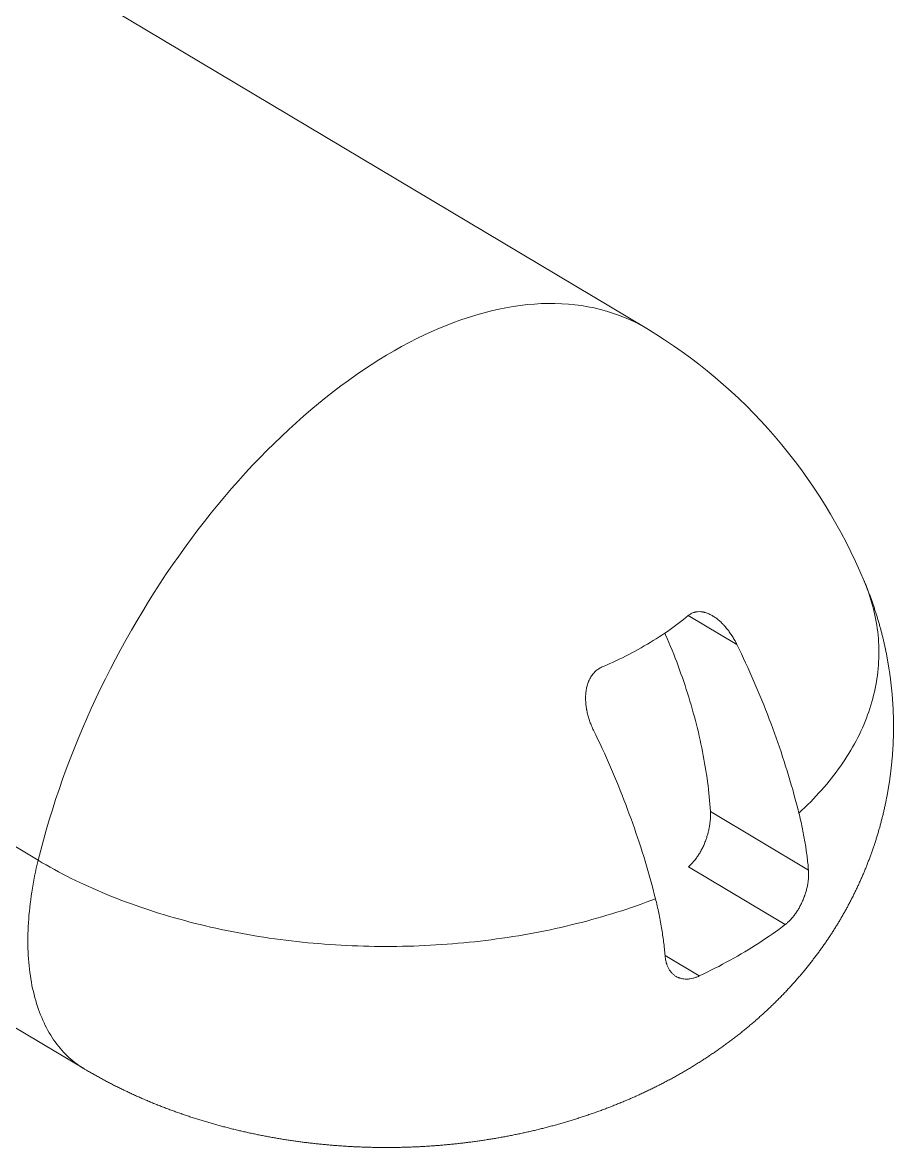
# Model space of a CAD drawing. Header units: millimetres. Extents: x 2680 to 2954, y 1171 to 1387.
# Drawn here: x 2771.9 to 2803.05, y 1170.59 to 1210.81 of the extents above; entities that cross this region are included whole.
import ezdxf

# ---------------------------------------------------------------- set-up
doc = ezdxf.new("R2010")
doc.units = ezdxf.units.MM

msp = doc.modelspace()

# ---------------------------------------------------------------- linework, layer by layer
at = {"color": 7, "linetype": 'Continuous', "lineweight": 15, "extrusion": (-0.253745, -3.38569e-15, 0.967271)}
for p, q in [((2794.222, 1199.868, 31.012), (2732.665, 1236.606, 14.864)), ((2772.458, 1180.861, 25.303), (2710.901, 1217.6, 9.155)), ((2712.535, 1210.152, 9.583), (2774.092, 1173.414, 25.731)), ((2796.499, 1182.609, 31.61), (2800.007, 1180.515, 32.53)), ((2795.712, 1180.63, 31.403), (2799.174, 1178.563, 32.311))]:
    msp.add_line(p, q, dxfattribs=at)
at = {"color": 8, "linetype": 'Continuous', "lineweight": 15, "extrusion": (-0.253745, -3.38569e-15, 0.967271)}
for p, q in [((2795.71, 1189.612, 31.403), (2797.448, 1188.575, 31.858)), ((2794.878, 1177.453, 31.184), (2796.096, 1176.726, 31.504))]:
    msp.add_line(p, q, dxfattribs=at)
at = {"color": 8, "linetype": 'Continuous', "lineweight": 15, "extrusion": (-0.253745, -3.38569e-15, 0.967271), "elevation": -679.023, "flags": 128}
for points in [[(-1199.868, 2710.639), (-1199.978, 2710.441), (-1200.082, 2710.236), (-1200.179, 2710.027), (-1200.269, 2709.814), (-1200.351, 2709.598), (-1200.426, 2709.378), (-1200.494, 2709.154), (-1200.554, 2708.926), (-1200.607, 2708.696), (-1200.653, 2708.462), (-1200.691, 2708.225), (-1200.722, 2707.984), (-1200.745, 2707.741), (-1200.76, 2707.495), (-1200.768, 2707.246), (-1200.769, 2706.995), (-1200.762, 2706.741), (-1200.748, 2706.484), (-1200.726, 2706.225), (-1200.696, 2705.964), (-1200.659, 2705.701), (-1200.615, 2705.436), (-1200.563, 2705.169), (-1200.504, 2704.9), (-1200.437, 2704.629), (-1200.363, 2704.357), (-1200.282, 2704.084), (-1200.193, 2703.809), (-1200.097, 2703.533), (-1199.994, 2703.256), (-1199.884, 2702.978), (-1199.766, 2702.699), (-1199.642, 2702.419), (-1199.51, 2702.139), (-1199.372, 2701.858), (-1199.226, 2701.577), (-1199.074, 2701.296), (-1198.915, 2701.015), (-1198.749, 2700.733), (-1198.577, 2700.452), (-1198.398, 2700.171), (-1198.212, 2699.89), (-1198.02, 2699.61), (-1197.822, 2699.331), (-1197.617, 2699.052), (-1197.407, 2698.774), (-1197.19, 2698.497), (-1196.967, 2698.221), (-1196.738, 2697.946), (-1196.504, 2697.672), (-1196.264, 2697.4), (-1196.018, 2697.13), (-1195.767, 2696.861), (-1195.51, 2696.594), (-1195.249, 2696.328), (-1194.982, 2696.065), (-1194.71, 2695.804), (-1194.433, 2695.545), (-1194.151, 2695.289), (-1193.865, 2695.035), (-1193.574, 2694.783), (-1193.278, 2694.534), (-1192.978, 2694.288), (-1192.675, 2694.045), (-1192.367, 2693.805), (-1192.055, 2693.568), (-1191.739, 2693.334), (-1191.42, 2693.103), (-1191.097, 2692.876), (-1190.771, 2692.652), (-1190.441, 2692.432), (-1190.109, 2692.215), (-1189.773, 2692.002), (-1189.435, 2691.793), (-1189.094, 2691.588), (-1188.751, 2691.387), (-1188.405, 2691.19), (-1188.057, 2690.998), (-1187.706, 2690.809), (-1187.354, 2690.625), (-1187, 2690.446), (-1186.645, 2690.271), (-1186.288, 2690.1), (-1185.93, 2689.934), (-1185.57, 2689.773), (-1185.21, 2689.617), (-1184.848, 2689.466), (-1184.486, 2689.319), (-1184.124, 2689.178), (-1183.761, 2689.041), (-1183.398, 2688.91), (-1183.034, 2688.784), (-1182.671, 2688.663), (-1182.308, 2688.547), (-1181.945, 2688.437), (-1181.583, 2688.332), (-1181.222, 2688.233), (-1180.861, 2688.139)], [(-1190.842, 2718.681), (-1190.794, 2718.702), (-1190.677, 2718.75), (-1190.561, 2718.796), (-1190.444, 2718.839), (-1190.327, 2718.88), (-1190.21, 2718.919), (-1190.092, 2718.956), (-1189.975, 2718.99), (-1189.857, 2719.022), (-1189.738, 2719.052), (-1189.62, 2719.079), (-1189.501, 2719.104), (-1189.383, 2719.126), (-1189.264, 2719.147), (-1189.145, 2719.165), (-1189.026, 2719.18), (-1188.907, 2719.193), (-1188.787, 2719.204), (-1188.668, 2719.213), (-1188.549, 2719.219), (-1188.429, 2719.223), (-1188.31, 2719.224), (-1188.19, 2719.223), (-1188.071, 2719.22), (-1187.951, 2719.215), (-1187.832, 2719.207), (-1187.713, 2719.196), (-1187.594, 2719.184), (-1187.474, 2719.169), (-1187.355, 2719.151), (-1187.237, 2719.132), (-1187.118, 2719.11), (-1186.999, 2719.085), (-1186.881, 2719.059), (-1186.763, 2719.03), (-1186.644, 2718.999), (-1186.527, 2718.965), (-1186.409, 2718.929), (-1186.292, 2718.891), (-1186.175, 2718.85), (-1186.058, 2718.807), (-1185.941, 2718.762), (-1185.825, 2718.715), (-1185.709, 2718.665), (-1185.593, 2718.613), (-1185.478, 2718.559), (-1185.363, 2718.502), (-1185.249, 2718.443), (-1185.135, 2718.382), (-1185.021, 2718.319), (-1184.908, 2718.253), (-1184.795, 2718.186), (-1184.682, 2718.116), (-1184.57, 2718.043), (-1184.459, 2717.969), (-1184.348, 2717.892), (-1184.238, 2717.814), (-1184.128, 2717.733), (-1184.018, 2717.65), (-1183.91, 2717.564), (-1183.801, 2717.477), (-1183.694, 2717.388), (-1183.587, 2717.296), (-1183.48, 2717.202), (-1183.374, 2717.106), (-1183.269, 2717.009), (-1183.164, 2716.909), (-1183.06, 2716.807), (-1182.957, 2716.703), (-1182.855, 2716.597), (-1182.753, 2716.489), (-1182.652, 2716.378), (-1182.551, 2716.266)], [(-1180.861, 2688.139), (-1180.718, 2688.103), (-1180.575, 2688.069), (-1180.433, 2688.037), (-1180.291, 2688.007), (-1180.149, 2687.978), (-1180.008, 2687.951), (-1179.867, 2687.926), (-1179.727, 2687.902), (-1179.588, 2687.881), (-1179.449, 2687.861), (-1179.311, 2687.842), (-1179.173, 2687.826), (-1179.037, 2687.811), (-1178.901, 2687.798), (-1178.765, 2687.787), (-1178.631, 2687.777), (-1178.497, 2687.77), (-1178.365, 2687.764), (-1178.233, 2687.76), (-1178.102, 2687.757), (-1177.973, 2687.757), (-1177.844, 2687.758), (-1177.716, 2687.761), (-1177.59, 2687.765), (-1177.465, 2687.772), (-1177.34, 2687.78), (-1177.217, 2687.79), (-1177.095, 2687.802), (-1176.975, 2687.815), (-1176.855, 2687.831), (-1176.737, 2687.848), (-1176.621, 2687.867), (-1176.506, 2687.887), (-1176.392, 2687.909), (-1176.279, 2687.933), (-1176.168, 2687.959), (-1176.059, 2687.987), (-1175.951, 2688.016), (-1175.844, 2688.047), (-1175.739, 2688.079), (-1175.636, 2688.114), (-1175.534, 2688.15), (-1175.434, 2688.187), (-1175.336, 2688.227), (-1175.239, 2688.268), (-1175.144, 2688.31), (-1175.051, 2688.355), (-1174.959, 2688.401), (-1174.869, 2688.448), (-1174.782, 2688.497), (-1174.696, 2688.548), (-1174.611, 2688.6), (-1174.529, 2688.654), (-1174.448, 2688.709), (-1174.37, 2688.766), (-1174.293, 2688.825), (-1174.219, 2688.885), (-1174.146, 2688.946), (-1174.075, 2689.009), (-1174.007, 2689.074), (-1173.94, 2689.139), (-1173.875, 2689.207), (-1173.813, 2689.275), (-1173.752, 2689.345), (-1173.694, 2689.417), (-1173.638, 2689.49), (-1173.583, 2689.564), (-1173.531, 2689.639), (-1173.481, 2689.716), (-1173.434, 2689.794), (-1173.414, 2689.828)]]:
    msp.add_lwpolyline(points, dxfattribs=at)
at = {"color": 7, "linetype": 'Continuous', "lineweight": 15, "extrusion": (-0.253745, -3.38569e-15, 0.967271), "elevation": -679.023, "flags": 128}
for points in [[(-1187.776, 2708.996), (-1187.828, 2709.122), (-1187.882, 2709.247), (-1187.936, 2709.372), (-1187.991, 2709.495), (-1188.047, 2709.617), (-1188.104, 2709.738), (-1188.162, 2709.857), (-1188.22, 2709.976), (-1188.279, 2710.093), (-1188.339, 2710.21), (-1188.4, 2710.325), (-1188.461, 2710.439), (-1188.524, 2710.551), (-1188.586, 2710.663), (-1188.65, 2710.773), (-1188.714, 2710.882), (-1188.779, 2710.99), (-1188.845, 2711.096), (-1188.912, 2711.201), (-1188.979, 2711.305), (-1189.047, 2711.408), (-1189.115, 2711.509), (-1189.184, 2711.608), (-1189.254, 2711.707), (-1189.324, 2711.804), (-1189.396, 2711.899), (-1189.467, 2711.994), (-1189.54, 2712.086), (-1189.612, 2712.178)], [(-1182.609, 2712.994), (-1182.739, 2712.985), (-1182.869, 2712.975), (-1183, 2712.964), (-1183.132, 2712.951), (-1183.264, 2712.937), (-1183.397, 2712.922), (-1183.53, 2712.906), (-1183.664, 2712.888), (-1183.798, 2712.869), (-1183.933, 2712.849), (-1184.068, 2712.828), (-1184.204, 2712.806), (-1184.339, 2712.782), (-1184.476, 2712.757), (-1184.612, 2712.731), (-1184.749, 2712.703), (-1184.887, 2712.675), (-1185.024, 2712.645), (-1185.162, 2712.614), (-1185.301, 2712.582), (-1185.439, 2712.548), (-1185.578, 2712.513), (-1185.717, 2712.478), (-1185.856, 2712.441), (-1185.995, 2712.402), (-1186.134, 2712.363), (-1186.274, 2712.323), (-1186.414, 2712.281), (-1186.554, 2712.238), (-1186.693, 2712.194), (-1186.833, 2712.149), (-1186.973, 2712.103), (-1187.113, 2712.055), (-1187.253, 2712.007), (-1187.393, 2711.957), (-1187.533, 2711.906), (-1187.673, 2711.854), (-1187.813, 2711.801), (-1187.953, 2711.747), (-1188.093, 2711.692), (-1188.232, 2711.636), (-1188.372, 2711.578), (-1188.511, 2711.52), (-1188.65, 2711.461), (-1188.789, 2711.4), (-1188.928, 2711.338), (-1188.984, 2711.313)], [(-1188.575, 2713.974), (-1188.411, 2714.057), (-1188.246, 2714.138), (-1188.081, 2714.218), (-1187.916, 2714.298), (-1187.75, 2714.376), (-1187.584, 2714.454), (-1187.418, 2714.53), (-1187.252, 2714.605), (-1187.085, 2714.679), (-1186.918, 2714.753), (-1186.751, 2714.825), (-1186.583, 2714.896), (-1186.416, 2714.966), (-1186.248, 2715.035), (-1186.081, 2715.103), (-1185.913, 2715.17), (-1185.745, 2715.235), (-1185.576, 2715.3), (-1185.408, 2715.363), (-1185.24, 2715.426), (-1185.071, 2715.487), (-1184.903, 2715.547), (-1184.735, 2715.606), (-1184.566, 2715.664), (-1184.398, 2715.72), (-1184.23, 2715.776), (-1184.061, 2715.83), (-1183.893, 2715.883), (-1183.725, 2715.935), (-1183.557, 2715.986), (-1183.389, 2716.036), (-1183.221, 2716.084), (-1183.053, 2716.132), (-1182.886, 2716.178), (-1182.718, 2716.223), (-1182.551, 2716.266)], [(-1179.49, 2710.963), (-1179.657, 2710.919), (-1179.824, 2710.874), (-1179.992, 2710.828), (-1180.159, 2710.781), (-1180.327, 2710.733), (-1180.495, 2710.683), (-1180.663, 2710.632), (-1180.831, 2710.58), (-1181, 2710.527), (-1181.168, 2710.472), (-1181.336, 2710.417), (-1181.505, 2710.36), (-1181.673, 2710.302), (-1181.842, 2710.243), (-1182.01, 2710.183), (-1182.178, 2710.122), (-1182.347, 2710.06), (-1182.515, 2709.996), (-1182.683, 2709.932), (-1182.851, 2709.866), (-1183.019, 2709.799), (-1183.187, 2709.732), (-1183.354, 2709.663), (-1183.522, 2709.593), (-1183.689, 2709.522), (-1183.856, 2709.449), (-1184.023, 2709.376), (-1184.19, 2709.302), (-1184.357, 2709.227), (-1184.523, 2709.15), (-1184.689, 2709.073), (-1184.854, 2708.995), (-1185.02, 2708.915), (-1185.185, 2708.835), (-1185.349, 2708.753), (-1185.514, 2708.671)], [(-1179.49, 2710.963), (-1179.425, 2710.789), (-1179.362, 2710.614), (-1179.299, 2710.438), (-1179.238, 2710.26), (-1179.178, 2710.081), (-1179.119, 2709.901), (-1179.061, 2709.72), (-1179.005, 2709.538), (-1178.95, 2709.354), (-1178.895, 2709.17), (-1178.843, 2708.984), (-1178.791, 2708.798), (-1178.74, 2708.61), (-1178.691, 2708.422), (-1178.643, 2708.232), (-1178.597, 2708.042), (-1178.551, 2707.851), (-1178.507, 2707.658), (-1178.464, 2707.465), (-1178.422, 2707.272), (-1178.382, 2707.077), (-1178.343, 2706.881), (-1178.305, 2706.685), (-1178.268, 2706.488), (-1178.233, 2706.291), (-1178.199, 2706.092), (-1178.167, 2705.893), (-1178.135, 2705.694), (-1178.105, 2705.493), (-1178.076, 2705.292), (-1178.049, 2705.091), (-1178.023, 2704.889), (-1177.998, 2704.687), (-1177.975, 2704.484), (-1177.953, 2704.281), (-1177.932, 2704.077), (-1177.913, 2703.873), (-1177.894, 2703.668), (-1177.878, 2703.463), (-1177.862, 2703.258), (-1177.848, 2703.053), (-1177.836, 2702.847), (-1177.824, 2702.641), (-1177.814, 2702.435), (-1177.806, 2702.229), (-1177.798, 2702.022), (-1177.792, 2701.815), (-1177.788, 2701.609), (-1177.785, 2701.402), (-1177.783, 2701.195), (-1177.782, 2700.988), (-1177.783, 2700.781), (-1177.785, 2700.574), (-1177.789, 2700.368), (-1177.794, 2700.161), (-1177.8, 2699.954), (-1177.808, 2699.748), (-1177.817, 2699.542), (-1177.827, 2699.336), (-1177.839, 2699.13), (-1177.852, 2698.924), (-1177.866, 2698.719), (-1177.882, 2698.514), (-1177.899, 2698.309), (-1177.917, 2698.104), (-1177.937, 2697.9), (-1177.958, 2697.697), (-1177.981, 2697.493), (-1178.004, 2697.291), (-1178.03, 2697.088), (-1178.056, 2696.887), (-1178.084, 2696.685), (-1178.113, 2696.485), (-1178.143, 2696.285), (-1178.175, 2696.085), (-1178.208, 2695.886), (-1178.242, 2695.688), (-1178.278, 2695.491), (-1178.315, 2695.294), (-1178.353, 2695.098), (-1178.392, 2694.903), (-1178.433, 2694.708), (-1178.475, 2694.514), (-1178.518, 2694.322), (-1178.563, 2694.13), (-1178.608, 2693.939), (-1178.655, 2693.748), (-1178.704, 2693.559), (-1178.753, 2693.371), (-1178.804, 2693.184), (-1178.856, 2692.997), (-1178.909, 2692.812), (-1178.964, 2692.628), (-1179.019, 2692.445), (-1179.076, 2692.263), (-1179.134, 2692.082), (-1179.193, 2691.902), (-1179.254, 2691.724), (-1179.315, 2691.547), (-1179.378, 2691.37), (-1179.442, 2691.196), (-1179.507, 2691.022), (-1179.573, 2690.85), (-1179.64, 2690.679), (-1179.708, 2690.509), (-1179.778, 2690.341), (-1179.848, 2690.174), (-1179.92, 2690.008), (-1179.993, 2689.844), (-1180.066, 2689.681), (-1180.141, 2689.52), (-1180.217, 2689.361), (-1180.294, 2689.202), (-1180.372, 2689.046), (-1180.451, 2688.891), (-1180.531, 2688.737), (-1180.612, 2688.585), (-1180.694, 2688.435), (-1180.777, 2688.286), (-1180.861, 2688.139)], [(-1178.563, 2715.759), (-1178.478, 2715.643), (-1178.394, 2715.524), (-1178.31, 2715.405), (-1178.227, 2715.284), (-1178.145, 2715.161), (-1178.063, 2715.037), (-1177.982, 2714.912), (-1177.902, 2714.785), (-1177.823, 2714.657), (-1177.744, 2714.527), (-1177.666, 2714.396), (-1177.589, 2714.264), (-1177.513, 2714.131), (-1177.437, 2713.996), (-1177.362, 2713.86), (-1177.288, 2713.722), (-1177.215, 2713.583), (-1177.143, 2713.443), (-1177.071, 2713.302), (-1177.001, 2713.159), (-1176.931, 2713.016), (-1176.862, 2712.871), (-1176.793, 2712.725), (-1176.726, 2712.577)]]:
    msp.add_lwpolyline(points, dxfattribs=at)
at = {"color": 7, "linetype": 'Continuous', "lineweight": 15, "extrusion": (-0.253745, -3.38569e-15, 0.967271)}
msp.add_arc((-1183.197, 2701.015, -679.023), 19.25, 113.4028, 150.0027, dxfattribs=at)
at = {"color": 7, "linetype": 'Continuous', "lineweight": 15}
for points, knots in [([(2774.092, 1173.414, 25.731), (2774.123, 1173.395, 25.74), (2774.201, 1173.349, 25.76), (2774.326, 1173.276, 25.793), (2774.468, 1173.195, 25.83), (2774.611, 1173.116, 25.868), (2774.754, 1173.037, 25.905), (2774.899, 1172.96, 25.943), (2775.045, 1172.884, 25.981), (2775.191, 1172.809, 26.02), (2775.339, 1172.735, 26.059), (2775.487, 1172.663, 26.098), (2775.636, 1172.591, 26.137), (2775.786, 1172.521, 26.176), (2775.937, 1172.452, 26.216), (2776.089, 1172.385, 26.255), (2776.241, 1172.318, 26.295), (2776.395, 1172.253, 26.336), (2776.548, 1172.189, 26.376), (2776.703, 1172.126, 26.416), (2776.858, 1172.065, 26.457), (2777.014, 1172.005, 26.498), (2777.171, 1171.946, 26.539), (2777.328, 1171.888, 26.58), (2777.486, 1171.832, 26.622), (2777.644, 1171.777, 26.663), (2777.803, 1171.723, 26.705), (2777.962, 1171.671, 26.747), (2778.122, 1171.619, 26.789), (2778.282, 1171.569, 26.831), (2778.443, 1171.521, 26.873), (2778.604, 1171.473, 26.915), (2778.766, 1171.427, 26.958), (2778.928, 1171.382, 27), (2779.09, 1171.339, 27.043), (2779.253, 1171.296, 27.085), (2779.416, 1171.255, 27.128), (2779.58, 1171.215, 27.171), (2779.743, 1171.177, 27.214), (2779.907, 1171.14, 27.257), (2780.072, 1171.104, 27.3), (2780.236, 1171.069, 27.343), (2780.401, 1171.035, 27.387), (2780.567, 1171.003, 27.43), (2780.732, 1170.972, 27.473), (2780.898, 1170.942, 27.517), (2781.064, 1170.914, 27.56), (2781.23, 1170.886, 27.604), (2781.396, 1170.86, 27.648), (2781.562, 1170.836, 27.691), (2781.729, 1170.812, 27.735), (2781.896, 1170.79, 27.779), (2782.063, 1170.768, 27.822), (2782.23, 1170.749, 27.866), (2782.397, 1170.73, 27.91), (2782.564, 1170.712, 27.954), (2782.732, 1170.696, 27.998), (2782.899, 1170.681, 28.042), (2783.067, 1170.667, 28.086), (2783.235, 1170.655, 28.13), (2783.402, 1170.643, 28.174), (2783.57, 1170.633, 28.218), (2783.738, 1170.624, 28.262), (2783.906, 1170.616, 28.306), (2784.074, 1170.61, 28.35), (2784.243, 1170.604, 28.394), (2784.411, 1170.6, 28.438), (2784.579, 1170.597, 28.483), (2784.747, 1170.595, 28.527), (2784.915, 1170.595, 28.571), (2785.084, 1170.595, 28.615), (2785.252, 1170.597, 28.659), (2785.42, 1170.6, 28.703), (2785.588, 1170.604, 28.747), (2785.756, 1170.61, 28.791), (2785.924, 1170.616, 28.836), (2786.092, 1170.624, 28.88), (2786.26, 1170.633, 28.924), (2786.428, 1170.644, 28.968), (2786.596, 1170.655, 29.012), (2786.764, 1170.668, 29.056), (2786.932, 1170.682, 29.1), (2787.099, 1170.697, 29.144), (2787.267, 1170.713, 29.188), (2787.434, 1170.731, 29.232), (2787.602, 1170.749, 29.276), (2787.769, 1170.769, 29.319), (2787.936, 1170.791, 29.363), (2788.103, 1170.813, 29.407), (2788.27, 1170.837, 29.451), (2788.436, 1170.862, 29.494), (2788.603, 1170.888, 29.538), (2788.769, 1170.915, 29.582), (2788.935, 1170.944, 29.625), (2789.101, 1170.974, 29.669), (2789.266, 1171.005, 29.712), (2789.432, 1171.037, 29.756), (2789.597, 1171.071, 29.799), (2789.762, 1171.106, 29.842), (2789.926, 1171.142, 29.885), (2790.091, 1171.179, 29.929), (2790.255, 1171.218, 29.972), (2790.419, 1171.258, 30.015), (2790.582, 1171.299, 30.057), (2790.745, 1171.342, 30.1), (2790.908, 1171.385, 30.143), (2791.071, 1171.43, 30.186), (2791.233, 1171.477, 30.228), (2791.394, 1171.524, 30.27), (2791.556, 1171.573, 30.313), (2791.716, 1171.624, 30.355), (2791.877, 1171.675, 30.397), (2792.037, 1171.728, 30.439), (2792.196, 1171.782, 30.481), (2792.355, 1171.838, 30.523), (2792.514, 1171.894, 30.564), (2792.671, 1171.952, 30.606), (2792.829, 1172.012, 30.647), (2792.985, 1172.072, 30.688), (2793.142, 1172.134, 30.729), (2793.297, 1172.198, 30.77), (2793.452, 1172.262, 30.81), (2793.606, 1172.328, 30.851), (2793.759, 1172.395, 30.891), (2793.912, 1172.463, 30.931), (2794.064, 1172.533, 30.971), (2794.215, 1172.604, 31.01), (2794.365, 1172.676, 31.05), (2794.515, 1172.749, 31.089), (2794.664, 1172.824, 31.128), (2794.811, 1172.9, 31.167), (2794.958, 1172.977, 31.205), (2795.104, 1173.055, 31.244), (2795.249, 1173.135, 31.282), (2795.393, 1173.216, 31.319), (2795.536, 1173.298, 31.357), (2795.678, 1173.381, 31.394), (2795.819, 1173.465, 31.431), (2795.959, 1173.551, 31.468), (2796.097, 1173.637, 31.504), (2796.235, 1173.725, 31.54), (2796.372, 1173.814, 31.576), (2796.507, 1173.904, 31.612), (2796.641, 1173.995, 31.647), (2796.774, 1174.087, 31.682), (2796.906, 1174.18, 31.716), (2797.037, 1174.274, 31.751), (2797.166, 1174.37, 31.785), (2797.294, 1174.466, 31.818), (2797.421, 1174.563, 31.851), (2797.547, 1174.662, 31.884), (2797.671, 1174.761, 31.917), (2797.794, 1174.861, 31.949), (2797.916, 1174.963, 31.981), (2798.036, 1175.065, 32.013), (2798.155, 1175.168, 32.044), (2798.273, 1175.272, 32.075), (2798.389, 1175.377, 32.105), (2798.504, 1175.483, 32.136), (2798.618, 1175.59, 32.166), (2798.731, 1175.698, 32.195), (2798.842, 1175.806, 32.224), (2798.951, 1175.916, 32.253), (2799.059, 1176.026, 32.281), (2799.166, 1176.137, 32.309), (2799.272, 1176.249, 32.337), (2799.376, 1176.362, 32.364), (2799.479, 1176.476, 32.391), (2799.58, 1176.59, 32.418), (2799.68, 1176.705, 32.444), (2799.778, 1176.821, 32.47), (2799.876, 1176.938, 32.495), (2799.971, 1177.055, 32.52), (2800.065, 1177.174, 32.545), (2800.158, 1177.293, 32.57), (2800.25, 1177.412, 32.594), (2800.34, 1177.533, 32.617), (2800.428, 1177.654, 32.64), (2800.516, 1177.776, 32.663), (2800.601, 1177.898, 32.686), (2800.686, 1178.021, 32.708), (2800.769, 1178.145, 32.73), (2800.85, 1178.27, 32.751), (2800.93, 1178.395, 32.772), (2801.009, 1178.521, 32.793), (2801.086, 1178.647, 32.813), (2801.161, 1178.774, 32.833), (2801.236, 1178.902, 32.852), (2801.308, 1179.03, 32.871), (2801.38, 1179.159, 32.89), (2801.45, 1179.289, 32.908), (2801.518, 1179.419, 32.926), (2801.585, 1179.549, 32.944), (2801.65, 1179.68, 32.961), (2801.714, 1179.812, 32.978), (2801.777, 1179.944, 32.994), (2801.838, 1180.077, 33.01), (2801.898, 1180.21, 33.026), (2801.956, 1180.343, 33.041), (2802.012, 1180.477, 33.056), (2802.068, 1180.612, 33.07), (2802.121, 1180.747, 33.084), (2802.173, 1180.883, 33.098), (2802.224, 1181.018, 33.111), (2802.273, 1181.155, 33.124), (2802.321, 1181.291, 33.137), (2802.367, 1181.429, 33.149), (2802.412, 1181.566, 33.161), (2802.455, 1181.704, 33.172), (2802.497, 1181.842, 33.183), (2802.537, 1181.981, 33.194), (2802.576, 1182.12, 33.204), (2802.613, 1182.259, 33.213), (2802.649, 1182.398, 33.223), (2802.683, 1182.538, 33.232), (2802.715, 1182.678, 33.24), (2802.747, 1182.819, 33.248), (2802.776, 1182.959, 33.256), (2802.804, 1183.1, 33.264), (2802.831, 1183.241, 33.271), (2802.856, 1183.383, 33.277), (2802.879, 1183.524, 33.283), (2802.901, 1183.666, 33.289), (2802.922, 1183.808, 33.294), (2802.941, 1183.95, 33.299), (2802.958, 1184.092, 33.304), (2802.974, 1184.234, 33.308), (2802.988, 1184.376, 33.312), (2803.001, 1184.519, 33.315), (2803.013, 1184.662, 33.318), (2803.022, 1184.804, 33.321), (2803.031, 1184.947, 33.323), (2803.037, 1185.09, 33.325), (2803.043, 1185.233, 33.326), (2803.046, 1185.375, 33.327), (2803.048, 1185.518, 33.328), (2803.049, 1185.661, 33.328), (2803.048, 1185.804, 33.328), (2803.046, 1185.947, 33.327), (2803.042, 1186.089, 33.326), (2803.036, 1186.232, 33.324), (2803.029, 1186.375, 33.323), (2803.02, 1186.517, 33.32), (2803.01, 1186.66, 33.318), (2802.999, 1186.802, 33.315), (2802.986, 1186.944, 33.311), (2802.971, 1187.086, 33.307), (2802.955, 1187.228, 33.303), (2802.937, 1187.37, 33.299), (2802.918, 1187.511, 33.294), (2802.897, 1187.653, 33.288), (2802.875, 1187.794, 33.282), (2802.852, 1187.934, 33.276), (2802.826, 1188.075, 33.269), (2802.8, 1188.216, 33.262), (2802.771, 1188.356, 33.255), (2802.742, 1188.495, 33.247), (2802.711, 1188.635, 33.239), (2802.678, 1188.774, 33.23), (2802.644, 1188.913, 33.222), (2802.608, 1189.052, 33.212), (2802.571, 1189.19, 33.202), (2802.532, 1189.328, 33.192), (2802.492, 1189.466, 33.182), (2802.451, 1189.603, 33.171), (2802.408, 1189.74, 33.16), (2802.363, 1189.876, 33.148), (2802.317, 1190.012, 33.136), (2802.27, 1190.148, 33.123), (2802.221, 1190.283, 33.111), (2802.17, 1190.418, 33.097), (2802.119, 1190.552, 33.084), (2802.065, 1190.686, 33.07), (2802.026, 1190.783, 33.059), (2802.004, 1190.835, 33.054), (2802, 1190.843, 33.053)], [0, 0, 0, 0, 0.002585, 0.006451, 0.01032, 0.014195, 0.018076, 0.021961, 0.025852, 0.029747, 0.033646, 0.037548, 0.041454, 0.045363, 0.049275, 0.053189, 0.057105, 0.061022, 0.064941, 0.06886, 0.07278, 0.0767, 0.080621, 0.08454, 0.08846, 0.092378, 0.096295, 0.100211, 0.104125, 0.108038, 0.111948, 0.115857, 0.119763, 0.123668, 0.12757, 0.131469, 0.135366, 0.13926, 0.143152, 0.14704, 0.150927, 0.15481, 0.158691, 0.162569, 0.166444, 0.170317, 0.174187, 0.178054, 0.181919, 0.185782, 0.189642, 0.1935, 0.197356, 0.201209, 0.205061, 0.208911, 0.212759, 0.216605, 0.22045, 0.224293, 0.228135, 0.231976, 0.235816, 0.239655, 0.243493, 0.247331, 0.251168, 0.255005, 0.258841, 0.262678, 0.266514, 0.270351, 0.274188, 0.278026, 0.281864, 0.285703, 0.289543, 0.293383, 0.297226, 0.301069, 0.304914, 0.30876, 0.312608, 0.316458, 0.32031, 0.324164, 0.328021, 0.331879, 0.33574, 0.339604, 0.34347, 0.347339, 0.351211, 0.355086, 0.358963, 0.362844, 0.366728, 0.370614, 0.374504, 0.378398, 0.382294, 0.386194, 0.390097, 0.394003, 0.397912, 0.401824, 0.40574, 0.409658, 0.413579, 0.417503, 0.42143, 0.425359, 0.429291, 0.433225, 0.437161, 0.441099, 0.445038, 0.448979, 0.452921, 0.456864, 0.460807, 0.464751, 0.468695, 0.472638, 0.476581, 0.480522, 0.484462, 0.4884, 0.492336, 0.496269, 0.500199, 0.504126, 0.508049, 0.511968, 0.515882, 0.519792, 0.523696, 0.527595, 0.531487, 0.535374, 0.539253, 0.543126, 0.546991, 0.550849, 0.554699, 0.55854, 0.562374, 0.566198, 0.570014, 0.573821, 0.577619, 0.581408, 0.585187, 0.588956, 0.592716, 0.596466, 0.600207, 0.603937, 0.607658, 0.611369, 0.61507, 0.618762, 0.622443, 0.626115, 0.629777, 0.63343, 0.637073, 0.640706, 0.64433, 0.647945, 0.651551, 0.655148, 0.658736, 0.662315, 0.665885, 0.669447, 0.673, 0.676546, 0.680083, 0.683612, 0.687134, 0.690648, 0.694154, 0.697653, 0.701145, 0.70463, 0.708108, 0.711579, 0.715044, 0.718502, 0.721954, 0.7254, 0.72884, 0.732274, 0.735703, 0.739126, 0.742544, 0.745956, 0.749364, 0.752766, 0.756164, 0.759557, 0.762946, 0.76633, 0.76971, 0.773086, 0.776458, 0.779826, 0.78319, 0.786551, 0.789909, 0.793263, 0.796613, 0.799961, 0.803306, 0.806648, 0.809987, 0.813323, 0.816658, 0.819989, 0.823319, 0.826646, 0.829971, 0.833294, 0.836616, 0.839936, 0.843254, 0.846571, 0.849886, 0.8532, 0.856513, 0.859825, 0.863136, 0.866446, 0.869755, 0.873064, 0.876372, 0.87968, 0.882987, 0.886294, 0.889601, 0.892908, 0.896215, 0.899523, 0.90283, 0.906138, 0.909447, 0.912756, 0.916066, 0.919377, 0.922689, 0.926001, 0.929315, 0.93263, 0.935947, 0.939265, 0.942585, 0.945907, 0.94923, 0.952555, 0.955883, 0.959213, 0.962545, 0.965879, 0.969217, 0.972556, 0.975899, 0.979245, 0.982594, 0.985946, 0.989301, 0.99266, 0.996023, 0.99939, 1, 1, 1, 1]), ([(2795.71, 1189.612, 31.403), (2795.742, 1189.639, 31.411), (2795.775, 1189.661, 31.42), (2795.845, 1189.699, 31.438), (2795.881, 1189.715, 31.448), (2795.929, 1189.729, 31.46), (2795.939, 1189.731, 31.463), (2795.954, 1189.735, 31.467), (2795.959, 1189.736, 31.468), (2795.969, 1189.738, 31.47), (2795.974, 1189.739, 31.472), (2795.998, 1189.744, 31.478), (2796.019, 1189.747, 31.484), (2796.079, 1189.752, 31.499), (2796.12, 1189.752, 31.51), (2796.183, 1189.746, 31.527), (2796.204, 1189.743, 31.532), (2796.231, 1189.739, 31.539), (2796.236, 1189.738, 31.541), (2796.247, 1189.735, 31.543), (2796.252, 1189.734, 31.545), (2796.268, 1189.731, 31.549), (2796.279, 1189.728, 31.552), (2796.332, 1189.714, 31.566), (2796.375, 1189.7, 31.577), (2796.459, 1189.666, 31.599), (2796.501, 1189.645, 31.61), (2796.553, 1189.616, 31.624), (2796.563, 1189.61, 31.626), (2796.584, 1189.598, 31.632), (2796.594, 1189.592, 31.635), (2796.625, 1189.573, 31.643), (2796.645, 1189.56, 31.648), (2796.705, 1189.518, 31.664), (2796.744, 1189.488, 31.674), (2796.821, 1189.425, 31.694), (2796.858, 1189.391, 31.704), (2796.914, 1189.338, 31.718), (2796.932, 1189.319, 31.723), (2796.959, 1189.291, 31.73), (2796.968, 1189.282, 31.733), (2796.986, 1189.263, 31.737), (2796.994, 1189.253, 31.74), (2797.038, 1189.205, 31.751), (2797.072, 1189.164, 31.76), (2797.138, 1189.082, 31.777), (2797.169, 1189.04, 31.785), (2797.231, 1188.953, 31.801), (2797.26, 1188.908, 31.809), (2797.317, 1188.816, 31.824), (2797.345, 1188.77, 31.831), (2797.378, 1188.71, 31.84), (2797.385, 1188.698, 31.842), (2797.398, 1188.673, 31.845), (2797.404, 1188.661, 31.847), (2797.423, 1188.625, 31.852), (2797.436, 1188.6, 31.855), (2797.448, 1188.575, 31.858)], [0, 0, 0, 0, 0.0625, 0.0625, 0.125, 0.125, 0.140625, 0.140625, 0.148438, 0.148438, 0.15625, 0.15625, 0.1875, 0.1875, 0.25, 0.25, 0.28125, 0.28125, 0.289063, 0.289063, 0.296875, 0.296875, 0.3125, 0.3125, 0.375, 0.375, 0.4375, 0.4375, 0.453125, 0.453125, 0.46875, 0.46875, 0.5, 0.5, 0.5625, 0.5625, 0.625, 0.625, 0.65625, 0.65625, 0.671875, 0.671875, 0.6875, 0.6875, 0.75, 0.75, 0.8125, 0.8125, 0.875, 0.875, 0.9375, 0.9375, 0.953125, 0.953125, 0.96875, 0.96875, 1, 1, 1, 1]), ([(2792.318, 1185.514, 30.513), (2792.294, 1185.563, 30.506), (2792.271, 1185.613, 30.5), (2792.228, 1185.715, 30.489), (2792.208, 1185.766, 30.484), (2792.171, 1185.869, 30.474), (2792.154, 1185.922, 30.47), (2792.124, 1186.027, 30.462), (2792.11, 1186.08, 30.458), (2792.091, 1186.161, 30.453), (2792.086, 1186.188, 30.452), (2792.078, 1186.229, 30.45), (2792.075, 1186.243, 30.449), (2792.07, 1186.27, 30.448), (2792.068, 1186.284, 30.447), (2792.057, 1186.352, 30.444), (2792.05, 1186.406, 30.442), (2792.04, 1186.515, 30.44), (2792.037, 1186.569, 30.439), (2792.036, 1186.678, 30.439), (2792.037, 1186.732, 30.439), (2792.041, 1186.8, 30.44), (2792.042, 1186.813, 30.44), (2792.045, 1186.84, 30.441), (2792.046, 1186.854, 30.441), (2792.051, 1186.894, 30.443), (2792.054, 1186.921, 30.444), (2792.067, 1187, 30.447), (2792.078, 1187.051, 30.45), (2792.106, 1187.152, 30.457), (2792.122, 1187.202, 30.461), (2792.144, 1187.256, 30.467), (2792.147, 1187.262, 30.468), (2792.152, 1187.274, 30.469), (2792.154, 1187.28, 30.47), (2792.162, 1187.298, 30.472), (2792.167, 1187.309, 30.473), (2792.184, 1187.344, 30.478), (2792.196, 1187.366, 30.481), (2792.233, 1187.432, 30.491), (2792.261, 1187.474, 30.498), (2792.3, 1187.522, 30.508), (2792.307, 1187.532, 30.51), (2792.319, 1187.546, 30.513), (2792.324, 1187.551, 30.514), (2792.332, 1187.56, 30.516), (2792.336, 1187.564, 30.517), (2792.357, 1187.587, 30.523), (2792.374, 1187.604, 30.528), (2792.428, 1187.654, 30.542), (2792.466, 1187.683, 30.552), (2792.546, 1187.734, 30.573), (2792.588, 1187.757, 30.584), (2792.632, 1187.776, 30.595)], [0, 0, 0, 0, 0.0625, 0.0625, 0.125, 0.125, 0.1875, 0.1875, 0.25, 0.25, 0.28125, 0.28125, 0.296875, 0.296875, 0.3125, 0.3125, 0.375, 0.375, 0.4375, 0.4375, 0.5, 0.5, 0.515625, 0.515625, 0.53125, 0.53125, 0.5625, 0.5625, 0.625, 0.625, 0.6875, 0.6875, 0.695313, 0.695313, 0.703125, 0.703125, 0.71875, 0.71875, 0.75, 0.75, 0.8125, 0.8125, 0.828125, 0.828125, 0.835937, 0.835937, 0.84375, 0.84375, 0.875, 0.875, 0.9375, 0.9375, 1, 1, 1, 1]), ([(2796.334, 1181.579, 31.566), (2796.35, 1181.623, 31.57), (2796.364, 1181.666, 31.574), (2796.391, 1181.754, 31.581), (2796.403, 1181.797, 31.585), (2796.426, 1181.885, 31.591), (2796.437, 1181.929, 31.593), (2796.451, 1181.996, 31.597), (2796.455, 1182.018, 31.598), (2796.461, 1182.051, 31.6), (2796.463, 1182.062, 31.6), (2796.467, 1182.084, 31.601), (2796.469, 1182.096, 31.602), (2796.478, 1182.151, 31.604), (2796.484, 1182.194, 31.606), (2796.493, 1182.28, 31.608), (2796.497, 1182.323, 31.609), (2796.502, 1182.406, 31.61), (2796.503, 1182.448, 31.611), (2796.503, 1182.499, 31.611), (2796.503, 1182.509, 31.611), (2796.503, 1182.529, 31.611), (2796.502, 1182.539, 31.61), (2796.501, 1182.569, 31.61), (2796.501, 1182.589, 31.61), (2796.499, 1182.609, 31.61)], [0, 0, 0, 0, 0.125, 0.125, 0.25, 0.25, 0.375, 0.375, 0.4375, 0.4375, 0.46875, 0.46875, 0.5, 0.5, 0.625, 0.625, 0.75, 0.75, 0.875, 0.875, 0.90625, 0.90625, 0.9375, 0.9375, 1, 1, 1, 1]), ([(2799.665, 1182.551, 32.44), (2799.708, 1182.378, 32.451), (2799.748, 1182.206, 32.462), (2799.82, 1181.862, 32.481), (2799.852, 1181.69, 32.489), (2799.888, 1181.476, 32.499), (2799.895, 1181.433, 32.501), (2799.909, 1181.348, 32.504), (2799.915, 1181.306, 32.506), (2799.934, 1181.179, 32.511), (2799.945, 1181.094, 32.514), (2799.977, 1180.843, 32.522), (2799.994, 1180.678, 32.526), (2800.007, 1180.515, 32.53)], [0, 0, 0, 0, 0.25, 0.25, 0.5, 0.5, 0.5625, 0.5625, 0.625, 0.625, 0.75, 0.75, 1, 1, 1, 1]), ([(2795.712, 1180.63, 31.403), (2795.742, 1180.655, 31.411), (2795.772, 1180.682, 31.419), (2795.831, 1180.741, 31.434), (2795.86, 1180.772, 31.442), (2795.918, 1180.839, 31.457), (2795.947, 1180.874, 31.465), (2795.983, 1180.921, 31.474), (2795.99, 1180.93, 31.476), (2796.004, 1180.949, 31.48), (2796.011, 1180.959, 31.482), (2796.032, 1180.988, 31.487), (2796.045, 1181.008, 31.491), (2796.086, 1181.069, 31.501), (2796.112, 1181.111, 31.508), (2796.162, 1181.198, 31.521), (2796.186, 1181.242, 31.528), (2796.221, 1181.312, 31.537), (2796.232, 1181.335, 31.54), (2796.254, 1181.383, 31.545), (2796.265, 1181.407, 31.548), (2796.296, 1181.479, 31.556), (2796.316, 1181.529, 31.562), (2796.334, 1181.579, 31.566)], [0, 0, 0, 0, 0.125, 0.125, 0.25, 0.25, 0.375, 0.375, 0.40625, 0.40625, 0.4375, 0.4375, 0.5, 0.5, 0.625, 0.625, 0.75, 0.75, 0.8125, 0.8125, 0.875, 0.875, 1, 1, 1, 1]), ([(2800.007, 1180.515, 32.53), (2800.011, 1180.473, 32.531), (2800.013, 1180.429, 32.531), (2800.013, 1180.341, 32.532), (2800.012, 1180.297, 32.531), (2800.006, 1180.206, 32.53), (2800.002, 1180.16, 32.529), (2799.995, 1180.102, 32.527), (2799.993, 1180.091, 32.526), (2799.99, 1180.067, 32.525), (2799.988, 1180.055, 32.525), (2799.982, 1180.02, 32.523), (2799.978, 1179.996, 32.522), (2799.965, 1179.926, 32.519), (2799.954, 1179.879, 32.516), (2799.931, 1179.785, 32.51), (2799.917, 1179.738, 32.506), (2799.895, 1179.668, 32.501), (2799.888, 1179.645, 32.499), (2799.876, 1179.61, 32.495), (2799.872, 1179.598, 32.494), (2799.863, 1179.575, 32.492), (2799.859, 1179.563, 32.491), (2799.837, 1179.505, 32.485), (2799.819, 1179.459, 32.481), (2799.78, 1179.37, 32.47), (2799.759, 1179.326, 32.465), (2799.716, 1179.239, 32.453), (2799.693, 1179.197, 32.448), (2799.663, 1179.145, 32.44), (2799.657, 1179.135, 32.438), (2799.645, 1179.114, 32.435), (2799.639, 1179.104, 32.433), (2799.621, 1179.073, 32.428), (2799.608, 1179.054, 32.425), (2799.57, 1178.995, 32.415), (2799.544, 1178.957, 32.408), (2799.491, 1178.885, 32.394), (2799.463, 1178.85, 32.387), (2799.422, 1178.8, 32.376), (2799.408, 1178.784, 32.373), (2799.386, 1178.76, 32.367), (2799.379, 1178.752, 32.365), (2799.365, 1178.737, 32.361), (2799.358, 1178.729, 32.359), (2799.321, 1178.691, 32.35), (2799.292, 1178.663, 32.342), (2799.234, 1178.61, 32.327), (2799.204, 1178.586, 32.319), (2799.174, 1178.563, 32.311)], [0, 0, 0, 0, 0.0625, 0.0625, 0.125, 0.125, 0.1875, 0.1875, 0.203125, 0.203125, 0.21875, 0.21875, 0.25, 0.25, 0.3125, 0.3125, 0.375, 0.375, 0.40625, 0.40625, 0.421875, 0.421875, 0.4375, 0.4375, 0.5, 0.5, 0.5625, 0.5625, 0.625, 0.625, 0.640625, 0.640625, 0.65625, 0.65625, 0.6875, 0.6875, 0.75, 0.75, 0.8125, 0.8125, 0.84375, 0.84375, 0.859375, 0.859375, 0.875, 0.875, 0.9375, 0.9375, 1, 1, 1, 1]), ([(2794.878, 1177.454, 31.184), (2794.864, 1177.617, 31.181), (2794.847, 1177.781, 31.176), (2794.805, 1178.114, 31.165), (2794.781, 1178.283, 31.159), (2794.738, 1178.538, 31.148), (2794.723, 1178.623, 31.144), (2794.698, 1178.752, 31.137), (2794.69, 1178.795, 31.135), (2794.673, 1178.882, 31.131), (2794.664, 1178.925, 31.128), (2794.619, 1179.142, 31.116), (2794.579, 1179.316, 31.106), (2794.535, 1179.49, 31.094)], [0, 0, 0, 0, 0.25, 0.25, 0.5, 0.5, 0.625, 0.625, 0.6875, 0.6875, 0.75, 0.75, 1, 1, 1, 1]), ([(2796.096, 1176.726, 31.504), (2796.059, 1176.708, 31.494), (2796.021, 1176.693, 31.484), (2795.946, 1176.666, 31.465), (2795.909, 1176.654, 31.455), (2795.835, 1176.636, 31.435), (2795.798, 1176.629, 31.426), (2795.753, 1176.622, 31.414), (2795.744, 1176.621, 31.411), (2795.726, 1176.619, 31.407), (2795.717, 1176.618, 31.404), (2795.689, 1176.616, 31.397), (2795.672, 1176.615, 31.393), (2795.619, 1176.614, 31.379), (2795.584, 1176.616, 31.37), (2795.517, 1176.623, 31.352), (2795.484, 1176.629, 31.343), (2795.436, 1176.641, 31.331), (2795.42, 1176.646, 31.327), (2795.397, 1176.653, 31.32), (2795.389, 1176.656, 31.318), (2795.374, 1176.662, 31.314), (2795.366, 1176.665, 31.312), (2795.328, 1176.68, 31.302), (2795.299, 1176.695, 31.295), (2795.244, 1176.728, 31.28), (2795.217, 1176.746, 31.273), (2795.167, 1176.787, 31.26), (2795.143, 1176.81, 31.254), (2795.114, 1176.841, 31.246), (2795.108, 1176.847, 31.245), (2795.097, 1176.86, 31.242), (2795.092, 1176.866, 31.24), (2795.076, 1176.886, 31.236), (2795.066, 1176.9, 31.234), (2795.036, 1176.942, 31.226), (2795.018, 1176.972, 31.221), (2794.984, 1177.035, 31.212), (2794.969, 1177.068, 31.208), (2794.949, 1177.12, 31.203), (2794.942, 1177.138, 31.201), (2794.933, 1177.165, 31.199), (2794.93, 1177.175, 31.198), (2794.925, 1177.193, 31.197), (2794.922, 1177.203, 31.196), (2794.909, 1177.25, 31.192), (2794.9, 1177.289, 31.19), (2794.886, 1177.37, 31.187), (2794.881, 1177.411, 31.185), (2794.878, 1177.454, 31.184)], [0, 0, 0, 0, 0.0625, 0.0625, 0.125, 0.125, 0.1875, 0.1875, 0.203125, 0.203125, 0.21875, 0.21875, 0.25, 0.25, 0.3125, 0.3125, 0.375, 0.375, 0.40625, 0.40625, 0.421875, 0.421875, 0.4375, 0.4375, 0.5, 0.5, 0.5625, 0.5625, 0.625, 0.625, 0.640625, 0.640625, 0.65625, 0.65625, 0.6875, 0.6875, 0.75, 0.75, 0.8125, 0.8125, 0.84375, 0.84375, 0.859375, 0.859375, 0.875, 0.875, 0.9375, 0.9375, 1, 1, 1, 1])]:
    msp.add_open_spline(points, degree=3, knots=knots, dxfattribs=at)

doc.saveas('drawing.dxf')
